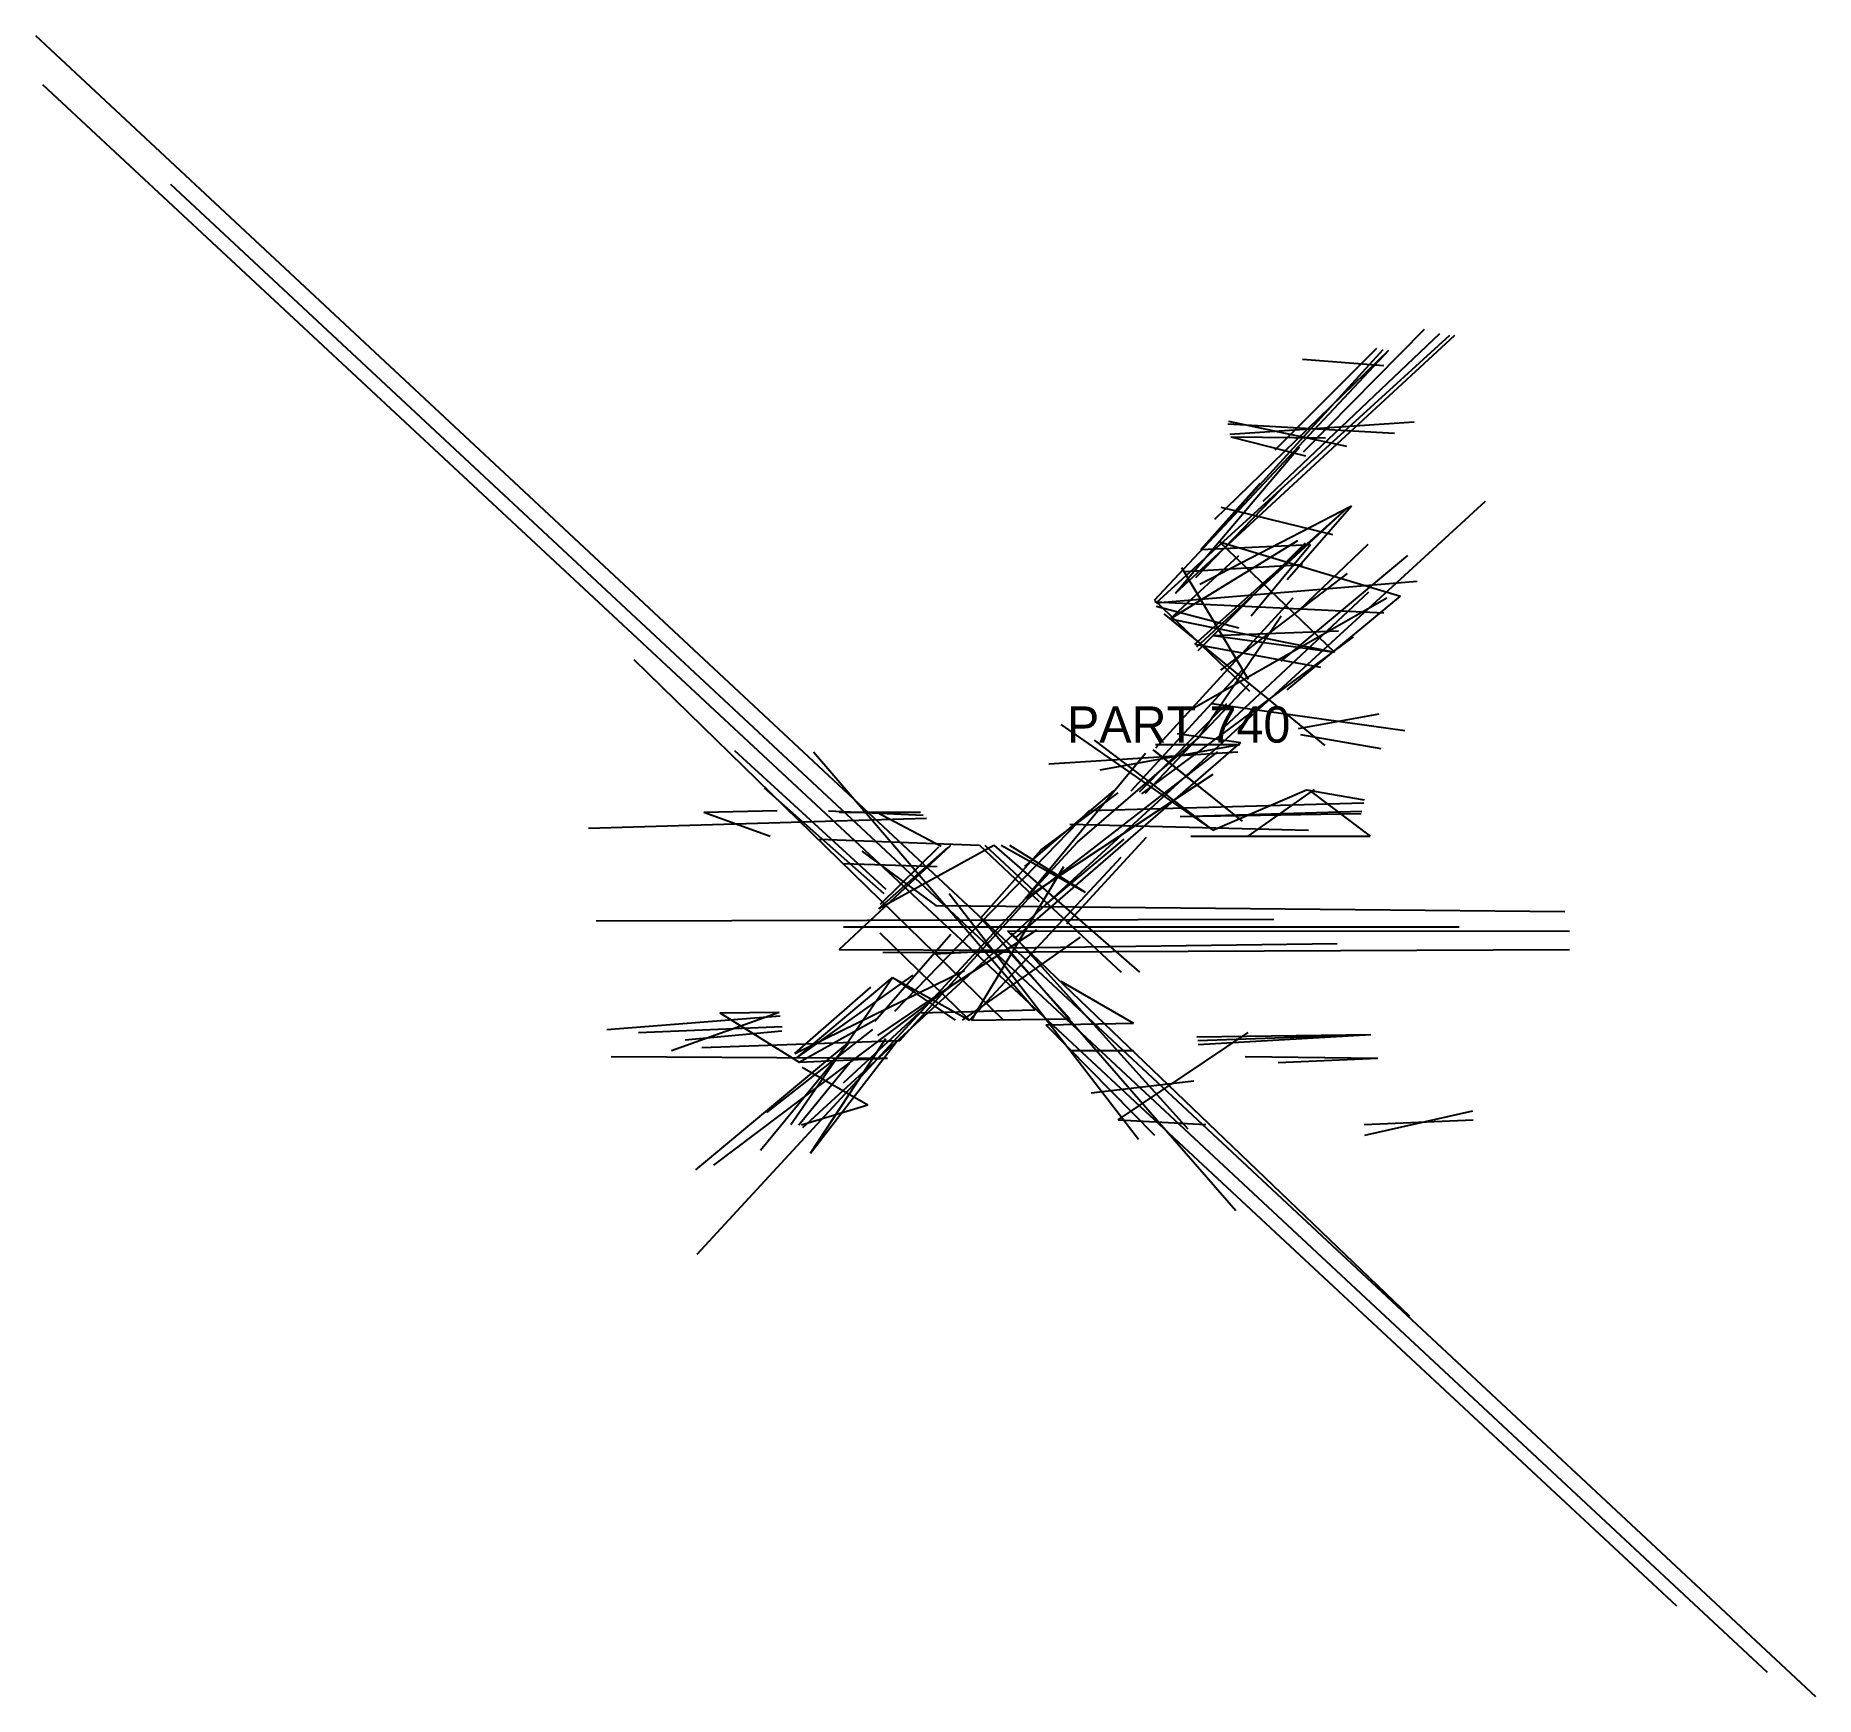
# Model space of a CAD drawing. Header units: millimetres. Extents: x 156 to 746, y 603 to 1153.
import ezdxf

# ---------------------------------------------------------------- set-up
doc = ezdxf.new("R2010")
doc.units = ezdxf.units.MM
doc.layers.add('ANNOTATIONS', color=3, linetype='Continuous')
doc.layers.add('GEOMETRY', color=7, linetype='Continuous')

msp = doc.modelspace()

# ---------------------------------------------------------------- linework, layer by layer
at = {"layer": 'GEOMETRY'}
for p, q in [((156.25, 1153.25), (746, 603)), ((158.5, 1137), (700, 633)), ((201, 1104), (730, 611)), ((576.33, 1015.33), (616.5, 1056)), ((527.57, 965.29), (624.83, 1054)), ((534, 968.5), (626.5, 1054)), ((563, 999), (621.5, 1054.5)), ((527, 966.2), (604.67, 1049)), ((542.33, 983), (602.8, 1049.2)), ((547, 993), (604.67, 1049)), ((567, 1016), (600.67, 1049.67)), ((576, 1046), (603, 1044)), ((551.33, 1024.67), (606.5, 1021.5)), ((551.5, 1025.5), (590.6, 1017.2)), ((552, 1021.25), (613, 1025.33)), ((552.33, 1020.33), (583.67, 1020)), ((552.33, 1020.33), (577, 1014)), ((534, 968.5), (575, 1017)), ((540.67, 973.67), (569, 1003)), ((542.33, 983), (562, 1005)), ((410.5, 791.5), (636.67, 999)), ((540.33, 951.67), (591.2, 997)), ((541, 950.75), (591.2, 997)), ((542, 971.5), (592.25, 997.5)), ((549, 997), (586, 988)), ((571, 973), (592.25, 997.5)), ((532.25, 960), (574.5, 986)), ((541.5, 949.5), (577, 985.25)), ((548.5, 985.5), (608.5, 967.5)), ((548.5, 985.5), (586.67, 949)), ((532.25, 960), (555, 981)), ((542.33, 983), (578.67, 984.67)), ((559, 961), (578.67, 984.67)), ((569, 946), (611, 981)), ((575, 963), (597.8, 984.8)), ((536, 977), (558, 940)), ((537.33, 975.67), (576, 978)), ((549, 943), (591, 975)), ((527.57, 965.29), (614, 972.5)), ((550, 924), (598, 969)), ((571, 936.5), (608.5, 967.5)), ((527, 966.2), (558.5, 936)), ((527.17, 965.67), (603, 962)), ((527.5, 917.25), (573, 967)), ((527.6, 964.2), (555, 957)), ((530.14, 961.71), (583.5, 918)), ((540, 930.5), (604, 967)), ((532.25, 960), (586.67, 949)), ((541.5, 920.5), (569, 961)), ((546.5, 954.5), (588, 956)), ((522.8, 902), (593, 954)), ((540.33, 951.67), (582, 944)), ((546.5, 954.5), (586.67, 949)), ((354.5, 946.5), (477, 827)), ((519.25, 903), (556, 943)), ((524, 902.25), (558.5, 938.5)), ((522, 902.75), (551, 932)), ((546, 932), (610, 923)), ((574.67, 923.67), (601.5, 928.5)), ((496, 925), (546.33, 890)), ((501.5, 886), (541.5, 920.5)), ((534.5, 922), (555.6, 919)), ((575.33, 921.67), (602, 917)), ((387.8, 916.4), (438, 870.5)), ((414, 916), (487.5, 830.5)), ((481, 854.33), (555.6, 919)), ((484.25, 867.5), (524, 915.5)), ((485.2, 867.4), (548, 916)), ((492, 912), (554.67, 916)), ((507, 919.8), (546.33, 890)), ((509, 910), (555.33, 918.33)), ((526.4, 916.6), (556, 893)), ((527, 916.33), (556, 893)), ((527.33, 918.33), (555.33, 918.33)), ((484.25, 867.5), (546.5, 908.5)), ((397.67, 904), (437.33, 869)), ((484, 878), (513.5, 903)), ((489.5, 883.5), (515, 902.33)), ((546.33, 890), (577.33, 903.33)), ((558, 888), (580, 903.5)), ((577.33, 903.33), (596.5, 900)), ((578.25, 903.25), (598.5, 888)), ((377.67, 896), (402, 896.5)), ((441, 830), (505.5, 896.5)), ((505.5, 896.5), (596.33, 899)), ((339.5, 890.67), (451.5, 894)), ((377.67, 896), (399.67, 888)), ((419, 896.4), (450.33, 895)), ((422.5, 896), (449.5, 896)), ((435, 896), (456.33, 884.67)), ((499, 892), (578, 890)), ((535.5, 894.5), (595.67, 896.33)), ((535.5, 894.5), (595.5, 895.5)), ((375.5, 749.5), (501.5, 886)), ((416, 887), (469, 885)), ((422.5, 850.5), (459.5, 885)), ((435.67, 864), (473.75, 885)), ((469, 885), (488.8, 866.4)), ((470.8, 885), (516, 843)), ((473.75, 885), (522, 843)), ((476.25, 885), (504, 869.5)), ((479, 885), (504, 869.5)), ((491, 865.33), (517, 887)), ((498, 859), (524.33, 887.67)), ((539, 888), (598.5, 888)), ((424, 879), (455, 878)), ((430, 883), (454.5, 865)), ((435.67, 864), (458.67, 884.33)), ((436.25, 865.5), (455.5, 884.5)), ((465.67, 827), (516, 881)), ((469.5, 861), (489.5, 883.5)), ((466.4, 827), (497, 878)), ((442.67, 820.33), (485.2, 867.4)), ((459, 869), (521.67, 787.67)), ((454.5, 865), (663, 863)), ((342, 860), (566.5, 860.5)), ((424, 858), (628, 858)), ((434.33, 826.67), (459.5, 855.5)), ((436, 856), (465.67, 827)), ((460, 838.67), (488, 857)), ((469.5, 861), (554, 764)), ((478.33, 856.67), (664.5, 856.5)), ((478.33, 856.67), (611.5, 729)), ((479.5, 856), (538, 791)), ((422.5, 850.5), (478.25, 850.25)), ((437, 849.5), (664.5, 850.5)), ((454, 849), (478.25, 850.25)), ((463.4, 827), (502.5, 854.5)), ((478.25, 850.25), (499, 827.5)), ((479.2, 851), (587.5, 852.5)), ((407.8, 816), (464, 843.5)), ((381, 779), (461.25, 839.5)), ((406.5, 792.5), (440.2, 841.2)), ((407.8, 816), (433, 838)), ((408.5, 814.62), (447, 842)), ((408.5, 814.62), (440.2, 841.2)), ((435.33, 822), (460, 838.67)), ((440.2, 841.2), (461, 827)), ((440.2, 841.2), (465.67, 827)), ((496, 840), (520, 826)), ((345.5, 824), (403, 828.5)), ((367, 817), (402.67, 829.67)), ((383, 829.5), (402.67, 829.67)), ((383, 829.5), (409.29, 813.14)), ((409.29, 813.14), (435, 827.5)), ((424, 806.33), (449, 829.5)), ((449, 829.5), (487.5, 830.5)), ((466.4, 827), (499, 827.5)), ((491, 825.5), (520, 826)), ((356, 823), (403.67, 825)), ((371.5, 820.5), (403.5, 823.5)), ((375, 777.5), (426, 820)), ((377, 818), (442.67, 820.33)), ((396.5, 784), (426, 820)), ((398.5, 796.5), (433.67, 824)), ((413, 783), (438, 821)), ((413, 783), (441.75, 820.25)), ((491, 825.5), (527, 789)), ((515, 794), (558, 823)), ((541, 821.5), (598.67, 822.33)), ((541.33, 820.33), (598.67, 822.33)), ((541.5, 819), (598.67, 822.33)), ((347, 815), (438.5, 814.5)), ((409.29, 813.14), (438.5, 814.5)), ((499, 817), (520, 817)), ((557, 815), (601, 814.5)), ((568, 813), (601, 814.5)), ((409.17, 792.33), (426, 813)), ((410.25, 811.5), (432, 799)), ((506, 803), (540, 807)), ((410, 792.4), (432, 799)), ((596.67, 789), (632.5, 797)), ((515, 794), (544, 792.5)), ((596.5, 792.5), (632.6, 794))]:
    msp.add_line(p, q, dxfattribs=at)

# ---------------------------------------------------------------- texts
at = {"layer": 'ANNOTATIONS'}
msp.add_text('PART 740', height=12, dxfattribs=at).set_placement((498, 919))

doc.saveas('drawing.dxf')
